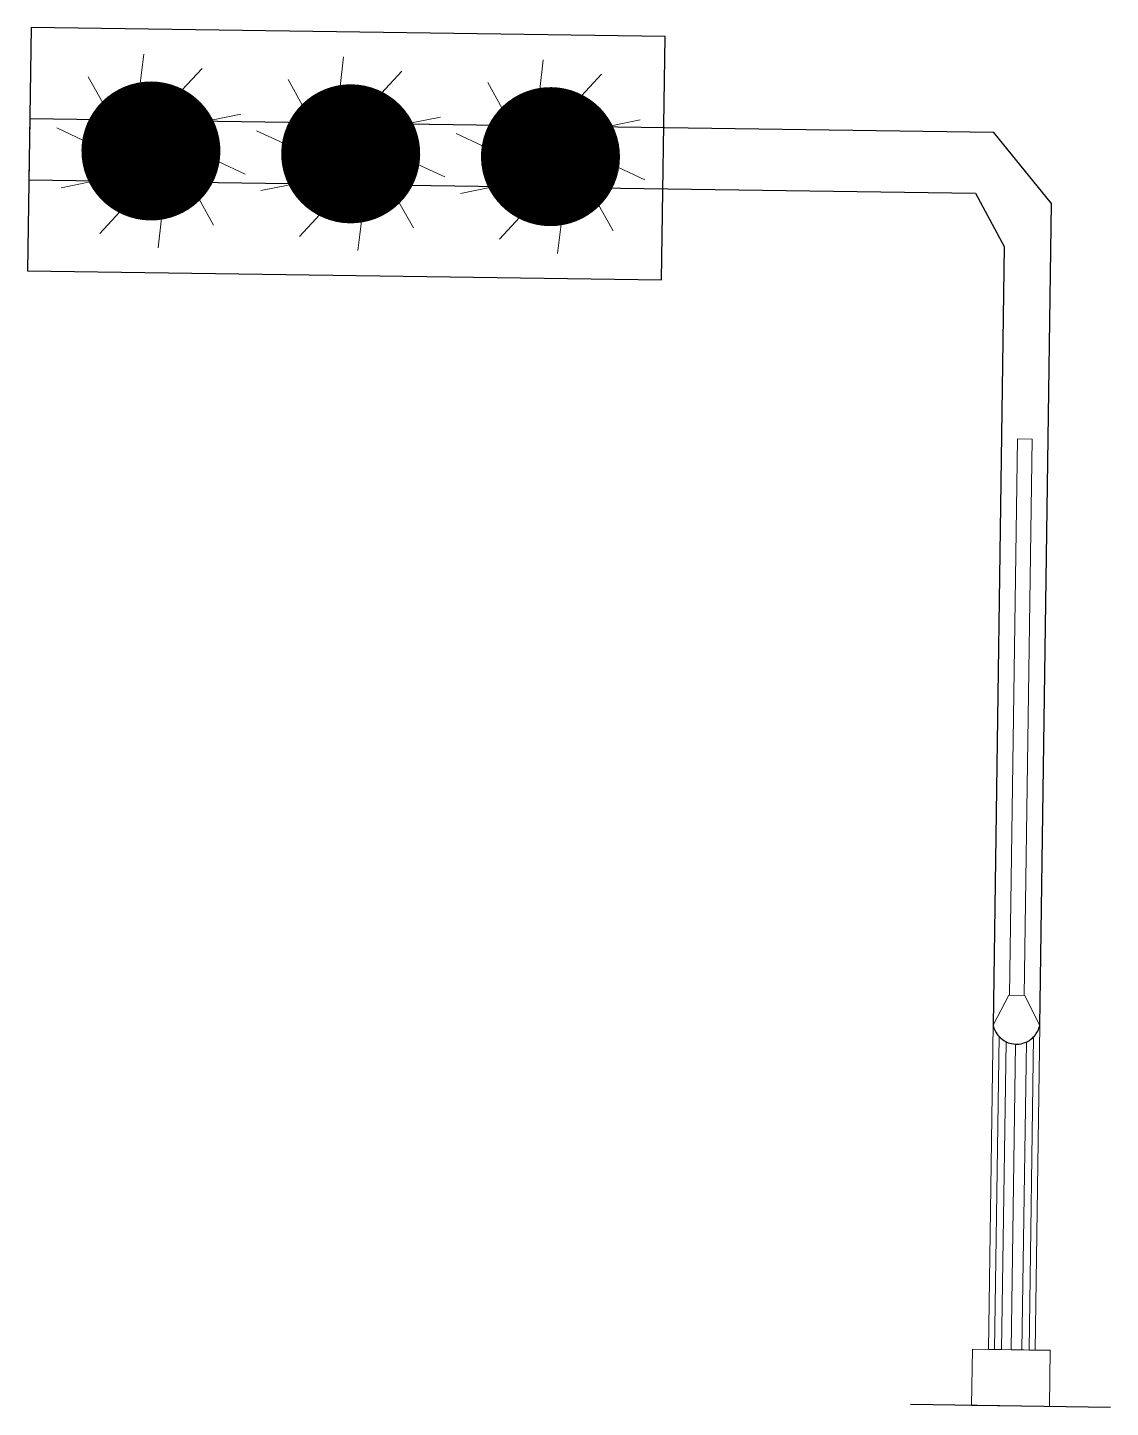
# Model space of a CAD drawing. Extents: x -2.26 to 0.23, y 0 to 3.17.
import ezdxf

# ---------------------------------------------------------------- set-up
doc = ezdxf.new("R2010")
doc.units = 0
doc.header["$MEASUREMENT"] = 0
doc.layers.add('DenTinHieuGiaoThongDung-KHKS', color=7, linetype='Continuous', lineweight=5)

# ---------------------------------------------------------------- blocks, each defined once
blk = doc.blocks.new('*U7')
at = {"layer": 'DenTinHieuGiaoThongDung-KHKS', "color": 7}
blk.add_lwpolyline([(0.0296, -0.0171), (-0.0296, 0.0171)], dxfattribs=at)
blk = doc.blocks.new('*U8')
at = {"color": 0, "linetype": 'ByBlock', "lineweight": -2, "transparency": 16777216}
for p, rotation in [((1.9838, 2.6965), 323.9999999999999), ((2.1003, 2.6822), 288), ((2.1862, 2.6021), 252), ((1.8314, 2.5332), 35.99999999999997), ((2.2086, 2.4868), 215.9999999999999), ((1.8538, 2.4179), 71.99999999999997), ((2.159, 2.3804), 180), ((1.9397, 2.3378), 108), ((2.0562, 2.3235), 144)]:
    blk.add_blockref('*U7', p, dxfattribs=dict(at, rotation=rotation))
blk.add_blockref('*U7', (1.881, 2.6396), dxfattribs=at)
blk = doc.blocks.new('*U9')
at = {"layer": 'DenTinHieuGiaoThongDung-KHKS', "color": 7}
blk.add_lwpolyline([(0.0296, -0.0171), (-0.0296, 0.0171)], dxfattribs=at)
blk = doc.blocks.new('*U10')
at = {"color": 0, "linetype": 'ByBlock', "lineweight": -2, "transparency": 16777216}
for p, rotation in [((1.9838, 2.6965), 323.9999999999999), ((2.1003, 2.6822), 288), ((2.1862, 2.6021), 252), ((1.8314, 2.5332), 35.99999999999997), ((2.2086, 2.4868), 215.9999999999999), ((1.8538, 2.4179), 71.99999999999997), ((2.159, 2.3804), 180), ((1.9397, 2.3378), 108), ((2.0562, 2.3235), 144)]:
    blk.add_blockref('*U9', p, dxfattribs=dict(at, rotation=rotation))
blk.add_blockref('*U9', (1.881, 2.6396), dxfattribs=at)
blk = doc.blocks.new('*U11')
at = {"layer": 'DenTinHieuGiaoThongDung-KHKS', "color": 7}
blk.add_lwpolyline([(0.0296, -0.0171), (-0.0296, 0.0171)], dxfattribs=at)
blk = doc.blocks.new('*U12')
at = {"color": 0, "linetype": 'ByBlock', "lineweight": -2, "transparency": 16777216}
for p, rotation in [((1.9838, 2.6965), 323.9999999999999), ((2.1003, 2.6822), 288), ((2.1862, 2.6021), 252), ((1.8314, 2.5332), 35.99999999999997), ((2.2086, 2.4868), 215.9999999999999), ((1.8538, 2.4179), 71.99999999999997), ((2.159, 2.3804), 180), ((1.9397, 2.3378), 108), ((2.0562, 2.3235), 144)]:
    blk.add_blockref('*U11', p, dxfattribs=dict(at, rotation=rotation))
blk.add_blockref('*U11', (1.881, 2.6396), dxfattribs=at)

msp = doc.modelspace()

# ---------------------------------------------------------------- linework, layer by layer
at = {"color": 0}
msp.add_lwpolyline([(-2.2551, 3.1724), (-2.2631, 2.6125), (-0.8032, 2.5917), (-0.7952, 3.1516)], close=True, dxfattribs=at)
at = {"color": 1, "const_width": 0.16}
msp.add_lwpolyline([(-1.978, 2.9684, -1), (-1.9802, 2.8085, -1)], format="xyb", close=True, dxfattribs=at)
at = {"color": 2, "const_width": 0.16}
msp.add_lwpolyline([(-1.518, 2.9619, -1), (-1.5203, 2.8019, -1)], format="xyb", close=True, dxfattribs=at)
at = {"color": 3, "const_width": 0.16}
msp.add_lwpolyline([(-1.0581, 2.9554, -1), (-1.0603, 2.7954, -1)], format="xyb", close=True, dxfattribs=at)
msp.add_lwpolyline([(0.0592, 0.8569), (0.0609, 0.8597), (0.0625, 0.8624), (0.0641, 0.8657), (0.0655, 0.8694), (0.0663, 0.8718), (0.0671, 0.8746), (0.094, 2.7674), (-0.0383, 2.9308), (-2.2581, 2.9624), (-2.2601, 2.8224), (-0.0803, 2.7914), (-0.0145, 2.6688), (-0.04, 0.8761), (-0.0389, 0.8721), (-0.0376, 0.8682), (-0.0362, 0.8648), (-0.034, 0.8606), (-0.0316, 0.8567), (-0.0292, 0.8534), (-0.0265, 0.8504), (-0.0226, 0.8465), (-0.0194, 0.8439), (-0.0155, 0.8412), (-0.0103, 0.8383), (-0.0051, 0.8361), (-0.0013, 0.8349), (0.0025, 0.8339), (0.0066, 0.8332), (0.0118, 0.8328), (0.013, 0.8328), (0.0159, 0.8328), (0.0194, 0.833), (0.0245, 0.8338), (0.0282, 0.8347), (0.0338, 0.8366), (0.0364, 0.8377), (0.0392, 0.839), (0.0419, 0.8405), (0.0445, 0.8422), (0.0471, 0.844), (0.0506, 0.8469), (0.053, 0.8493), (0.0549, 0.8513), (0.0572, 0.8541)], close=True)
at = {"color": 0}
msp.add_lwpolyline([(0.23, -0.0033), (-0.23, 0.0033)], dxfattribs=at)
at = {"layer": 'DenTinHieuGiaoThongDung-KHKS', "color": 7}
for points in [[(0.0157, 2.2258), (0.0499, 2.2253), (0.0157, 2.2258), (-0.0025, 0.9452), (0.0316, 0.9447), (-0.0041, 0.9453), (-0.04, 0.8761), (-0.0506, 0.1301), (-0.0368, 0.1299), (-0.0265, 0.8504), (-0.0368, 0.1299), (-0.0204, 0.1297), (-0.0103, 0.8383), (-0.0204, 0.1297), (0.0018, 0.1294), (0.0118, 0.8328), (0.0018, 0.1294), (0.0263, 0.129), (0.0364, 0.8377), (0.0263, 0.129), (0.0427, 0.1288), (0.053, 0.8493), (0.0427, 0.1288), (0.0565, 0.1286), (0.0671, 0.8746), (0.0332, 0.9447), (0.0316, 0.9447), (0.0499, 2.2253)], [(0.0897, -0.0013), (-0.0897, 0.0013), (-0.0879, 0.1307), (0.0916, 0.1281), (0.0897, -0.0013), (0.0916, 0.1281), (0.0565, 0.1286), (0.0671, 0.8746)]]:
    msp.add_lwpolyline(points, dxfattribs=at)

# ---------------------------------------------------------------- block references
at = {"xscale": -1, "rotation": 89.18489108768358}
for name, p in [('*U8', (0.5594, 4.8725)), ('*U10', (1.0193, 4.866)), ('*U12', (1.4793, 4.8594))]:
    msp.add_blockref(name, p, dxfattribs=at)

doc.saveas('drawing.dxf')
